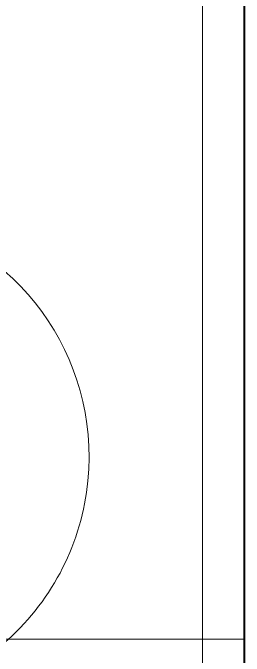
# Model space of a CAD drawing. Header units: millimetres. Extents: x 12827 to 109288, y -12264 to 68487.
# Drawn here: x 38695.3 to 38789.3, y 36397 to 36658.3 of the extents above; entities that cross this region are included whole.
import ezdxf

# ---------------------------------------------------------------- set-up
doc = ezdxf.new("R2010")
doc.units = ezdxf.units.MM
for name, color, linetype, lineweight in [('A-FLOR', 192, 'Continuous', 9), ('A-FLOR-PATT', 8, 'Continuous', 9), ('A-WALL', 113, 'Continuous', 20)]:
    doc.layers.add(name, color=color, linetype=linetype, lineweight=lineweight)

msp = doc.modelspace()

# ---------------------------------------------------------------- hatches: boundary and pattern name
at = {"layer": 'A-FLOR-PATT'}
h = msp.add_hatch(dxfattribs=at)
h.set_pattern_fill('FP_3', color=256, style=0, pattern_type=2)
h.set_pattern_definition([(0, (22872.1, 35803.6), (0, 600), []), (90, (22872.1, 35803.62), (-300, 2e-14), [])])
h.paths.add_polyline_path([(38034.87694, 36007.48546), (38789.29298, 36007.48546), (38789.29298, 37207.48546), (38749.293, 37207.48546), (38749.293, 37187.48546), (37939.293, 37187.48546), (37939.29297, 36007.48546), (37951.13508, 36007.48546)], flags=0)
h.paths.add_polyline_path([(38637.9276, 36113.68225), (38611.825, 36114.05395), (38579.46701, 36125.48806), (38558.26504, 36140.73939), (38543.45198, 36157.9924), (38531.23337, 36184.48546), (38526.96768, 36201.36291), (38528.66903, 36232.15941), (38534.45426, 36252.58247), (38547.82746, 36275.00213), (38566.54761, 36293.19661), (38589.33897, 36305.92601), (38614.64834, 36312.32282), (38640.75093, 36311.95112), (38665.8679, 36304.83624), (38693.77141, 36285.82075), (38708.43812, 36269.24064), (38719.21144, 36249.95154), (38725.53482, 36219.48546), (38724.25605, 36195.07818), (38718.12167, 36173.42261), (38704.74848, 36151.00295), (38680.07865, 36129.48546), (38655.29297, 36118.07126), (38638.86354, 36113.91881)], flags=0)
h.paths.add_polyline_path([(38637.9276, 36378.68225), (38606.74334, 36380.49343), (38583.95567, 36387.81061), (38564.28838, 36399.54203), (38546.09389, 36418.26218), (38533.3645, 36441.05354), (38526.96768, 36466.36291), (38529.44492, 36499.89847), (38538.79443, 36524.85858), (38547.82746, 36540.00213), (38566.54761, 36558.19661), (38589.33897, 36570.92601), (38614.64834, 36577.32282), (38640.75093, 36576.95112), (38665.8679, 36569.83624), (38688.28756, 36556.46304), (38706.48204, 36537.74289), (38719.21144, 36514.95154), (38725.60825, 36489.64217), (38725.23655, 36463.53957), (38718.12167, 36438.42261), (38699.16962, 36410.58075), (38679.40248, 36394.1078), (38656.3635, 36383.34183), (38645.09364, 36380.49343)], flags=0)

# ---------------------------------------------------------------- linework, layer by layer
at = {"layer": 'A-FLOR'}
for start, end in [(351.6841667, 159.1999827), (309.3662586, 351.6841667)]:
    msp.add_arc((38626.28797, 36478.00254), 100, start, end, dxfattribs=at)
at = {"layer": 'A-WALL', "color": 250, "lineweight": 40}
msp.add_line((38789.29298, 37207.48546), (38789.29298, 36007.48546), dxfattribs=at)

doc.saveas('drawing.dxf')
